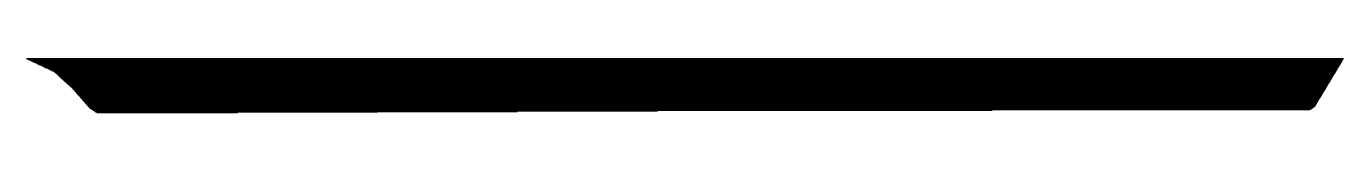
# Model space of a CAD drawing. Header units: inches. Extents: x 0 to 221, y 0 to 9.
import ezdxf

# ---------------------------------------------------------------- set-up
doc = ezdxf.new("R2010")
doc.units = ezdxf.units.IN
doc.header["$MEASUREMENT"] = 0
doc.layers.add('WSZ', color=80, linetype='Continuous')

msp = doc.modelspace()

# ---------------------------------------------------------------- linework, layer by layer
at = {"layer": 'WSZ'}
for p, q in [((0, 9.2), (221.19, 9.2)), ((0.17, 9.1), (221.13, 9.1)), ((0.39, 9), (221.07, 9)), ((0.6, 8.9), (221.01, 8.9)), ((0.82, 8.8), (220.95, 8.8)), ((1.03, 8.7), (220.89, 8.7)), ((1.25, 8.6), (220.83, 8.6)), ((1.46, 8.5), (220.77, 8.5)), ((1.68, 8.4), (220.71, 8.4)), ((1.89, 8.3), (220.65, 8.3)), ((2.11, 8.2), (220.59, 8.2)), ((2.32, 8.1), (220.53, 8.1)), ((2.53, 8), (220.47, 8)), ((2.75, 7.9), (220.41, 7.9)), ((2.96, 7.8), (220.35, 7.8)), ((3.18, 7.7), (220.29, 7.7)), ((3.39, 7.6), (220.23, 7.6)), ((3.61, 7.5), (220.17, 7.5)), ((3.82, 7.4), (220.11, 7.4)), ((4.04, 7.3), (220.05, 7.3)), ((4.25, 7.2), (219.99, 7.2)), ((4.47, 7.1), (219.93, 7.1)), ((4.66, 7), (219.87, 7)), ((4.77, 6.9), (219.81, 6.9)), ((4.88, 6.8), (219.75, 6.8)), ((4.99, 6.7), (219.69, 6.7)), ((5.1, 6.6), (219.63, 6.6)), ((5.21, 6.5), (219.57, 6.5)), ((5.32, 6.4), (219.51, 6.4)), ((5.43, 6.3), (219.45, 6.3)), ((5.54, 6.2), (219.39, 6.2)), ((5.65, 6.1), (219.33, 6.1)), ((5.76, 6), (219.27, 6)), ((5.87, 5.9), (219.21, 5.9)), ((5.98, 5.8), (219.15, 5.8)), ((6.09, 5.7), (219.09, 5.7)), ((6.2, 5.6), (219.03, 5.6)), ((6.31, 5.5), (218.97, 5.5)), ((6.42, 5.4), (218.91, 5.4)), ((6.53, 5.3), (218.85, 5.3)), ((6.64, 5.2), (218.79, 5.2)), ((6.75, 5.1), (218.73, 5.1)), ((6.86, 5), (218.67, 5)), ((6.97, 4.9), (218.61, 4.9)), ((7.08, 4.8), (218.55, 4.8)), ((7.19, 4.7), (218.49, 4.7)), ((7.3, 4.6), (218.43, 4.6)), ((7.41, 4.5), (218.37, 4.5)), ((7.52, 4.4), (218.31, 4.4)), ((7.63, 4.3), (218.25, 4.3)), ((7.74, 4.2), (218.19, 4.2)), ((7.83, 4.1), (218.13, 4.1)), ((7.92, 4), (218.07, 4)), ((8.01, 3.9), (218.01, 3.9)), ((8.09, 3.8), (217.95, 3.8)), ((8.18, 3.7), (217.89, 3.7)), ((8.27, 3.6), (217.83, 3.6)), ((8.35, 3.5), (217.77, 3.5)), ((8.44, 3.4), (217.71, 3.4)), ((8.53, 3.3), (217.64, 3.3)), ((8.61, 3.2), (217.58, 3.2)), ((8.7, 3.1), (217.52, 3.1)), ((8.79, 3), (217.46, 3)), ((8.88, 2.9), (217.4, 2.9)), ((8.96, 2.8), (217.34, 2.8)), ((9.05, 2.7), (217.28, 2.7)), ((9.14, 2.6), (217.22, 2.6)), ((9.22, 2.5), (217.16, 2.5)), ((9.31, 2.4), (217.1, 2.4)), ((9.4, 2.3), (217.04, 2.3)), ((9.49, 2.2), (216.98, 2.2)), ((9.57, 2.1), (216.92, 2.1)), ((9.66, 2), (216.86, 2)), ((9.75, 1.9), (216.8, 1.9)), ((9.83, 1.8), (216.74, 1.8)), ((9.92, 1.7), (216.68, 1.7)), ((10.01, 1.6), (216.62, 1.6)), ((10.09, 1.5), (216.56, 1.5)), ((10.18, 1.4), (216.5, 1.4)), ((10.27, 1.3), (216.44, 1.3)), ((10.36, 1.2), (216.38, 1.2)), ((10.44, 1.1), (216.29, 1.1)), ((10.53, 1), (216.14, 1)), ((10.63, 0.9), (215.99, 0.9)), ((10.78, 0.8), (215.84, 0.8)), ((10.93, 0.7), (215.68, 0.7)), ((11.08, 0.6), (215.53, 0.6)), ((11.23, 0.5), (162.15, 0.5)), ((11.37, 0.4), (105.96, 0.4)), ((11.52, 0.3), (82.46, 0.3)), ((11.67, 0.2), (58.97, 0.2)), ((11.82, 0.1), (35.47, 0.1))]:
    msp.add_line(p, q, dxfattribs=at)

doc.saveas('drawing.dxf')
